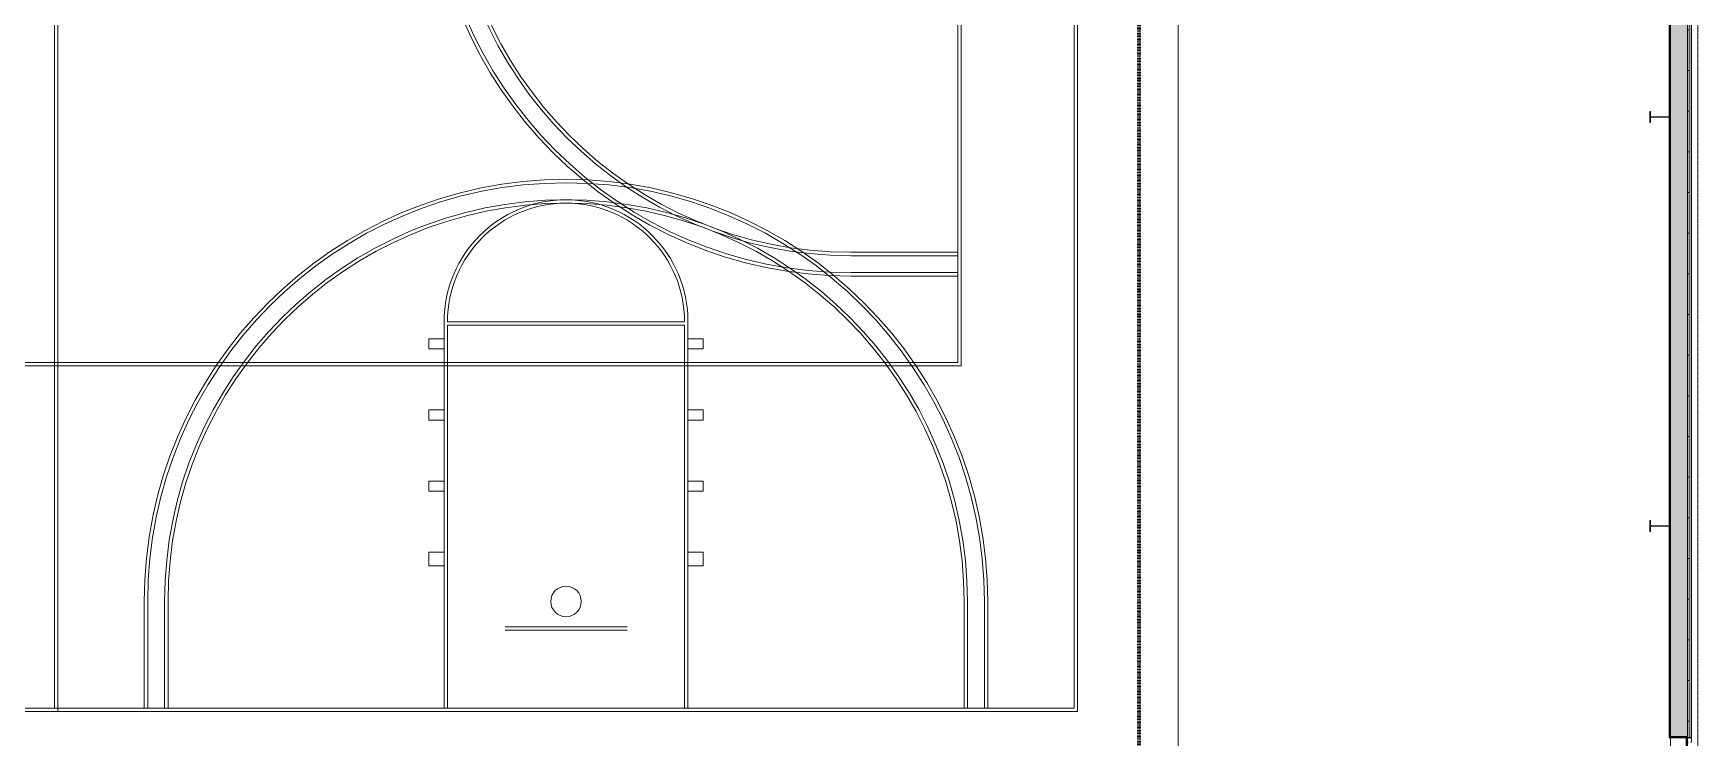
# Model space of a CAD drawing. Header units: inches. Extents: x -1442 to 59636, y -36095 to 792.
# Drawn here: x 58577 to 59560, y -22234 to -21818 of the extents above; entities that cross this region are included whole.
import ezdxf

# ---------------------------------------------------------------- set-up
doc = ezdxf.new("R2010")
doc.units = ezdxf.units.IN
doc.header["$MEASUREMENT"] = 0
doc.linetypes.add('Dash', pattern=[0.25, 0.125, -0.125])
doc.linetypes.add('Hidden', pattern=[0.28125, 0.1875, -0.09375])
for name, color, linetype, lineweight in [('A-FLOR', 192, 'Continuous', 9), ('A-FLOR-OTLN', 90, 'Continuous', 13), ('A-GENM', 13, 'Continuous', 9), ('A-GLAZ-CWMG', 51, 'Continuous', 13), ('A-PROP-SBCK', 71, 'Hidden', 9), ('A-WALL', 113, 'Continuous', 9), ('A-WALL-PATT', 111, 'Continuous', 25), ('S-BEAM', 12, 'Continuous', 9), ('S-COLS', 52, 'Continuous', 13)]:
    doc.layers.add(name, color=color, linetype=linetype, lineweight=lineweight)

# ---------------------------------------------------------------- blocks, each defined once
blk = doc.blocks.new('Rectangular Mullion - Profile_Polycarbonate_right-1987912-Egress Plan')
at = {"layer": 'A-GLAZ-CWMG'}
for p, q in [((0, 1.29), (-2.75, 1.29)), ((-2.75, 1.29), (-2.75, 0.79)), ((-2.75, 0.79), (-2.5, 0.79)), ((-2.69, 0.85), (-2.69, 1.22)), ((-2.69, 1.22), (-0.06, 1.22)), ((-2.5, 0.85), (-2.69, 0.85)), ((-2.5, 0.79), (-2.5, 0.85)), ((-0.06, 1.22), (-0.06, -1.15)), ((0, -1.21), (0, 1.29)), ((-2.5, -0.79), (-2.75, -0.79)), ((-2.75, -0.79), (-2.75, -1.21)), ((-2.75, -1.21), (0, -1.21)), ((-2.69, -1.15), (-2.69, -0.85)), ((-2.69, -0.85), (-2.5, -0.85)), ((-0.06, -1.15), (-2.69, -1.15)), ((-2.5, -0.85), (-2.5, -0.79))]:
    blk.add_line(p, q, dxfattribs=at)
blk = doc.blocks.new('Girt_Z - 10_D-1236892-Egress Plan')
at = {"layer": 'S-BEAM', "lineweight": 13}
for p, q in [((26271.39, -22347.55), (26271.39, -22233.68)), ((26280.75, -22359.55), (26280.75, -22233.68)), ((26280.82, -22359.55), (26280.82, -22233.68)), ((26281.39, -22236.43), (26281.39, -22359.55)), ((26271.39, -22359.12), (26271.39, -22347.99)), ((26280.75, -22359.55), (26271.39, -22359.55)), ((26280.82, -22359.55), (26280.75, -22359.55)), ((26281.39, -22359.55), (26280.82, -22359.55))]:
    blk.add_line(p, q, dxfattribs=at)
blk = doc.blocks.new('Path of Travel - 02 Middle-1854218-Egress Plan')
at = {"layer": 'A-GENM', "linetype": 'Dash', "lineweight": 70}
blk.add_line((8.96, 0), (1208.96, 0), dxfattribs=at)

msp = doc.modelspace()

# ---------------------------------------------------------------- hatches: boundary and pattern name
at = {"layer": 'A-WALL-PATT', "lineweight": 9}
h = msp.add_hatch(dxfattribs=at)
h.set_pattern_fill('FP_17', color=256, style=0, pattern_type=2)
h.set_pattern_definition([(0, (33272.468, 0), (0, 24), []), (90, (33272.468, 0), (-24, 1e-15), [])])
h.paths.add_polyline_path([(59554.86, -22233.68), (59554.86, -21124.3), (59553.86, -21124.3), (59553.86, -22233.68)], flags=0)
h = msp.add_hatch(dxfattribs=at)
h.set_pattern_fill('FP_14', color=256, style=0, pattern_type=2)
h.set_pattern_definition([(161.57, (33273.428, 0.96), (-7.6802237, -0.0009796), [0, -54.643, 6.067, 0]), (18.43, (33271.508, 0.96), (-7.6802237, 0.0009796), [0, -54.643, 6.067, 0]), (108.43, (33273.428, 0.96), (3.8382953, -19.20136532), [18.211, -42.499]), (71.57, (33271.508, 0.96), (3.8382953, 19.20136532), [18.211, -42.499])])
h.paths.add_polyline_path([(59545.86, -22232.93), (59553.86, -22232.93), (59553.86, -21134.3), (59543.86, -21134.3), (59543.86, -22232.93), (59545.42, -22232.93)], flags=0)
at = {"layer": 'S-COLS', "lineweight": 9}
h = msp.add_hatch(dxfattribs=at)
h.set_pattern_fill('FP_11', color=256, style=0, pattern_type=2)
h.set_pattern_definition([(45, (33272.468, 0), (-19.00703, 19.00703), []), (45, (33272.468, 28.8), (-19.00703, 19.00703), [])])
h.paths.add_polyline_path([(59531.66, -21870.8), (59532.04, -21870.8), (59532.04, -21868.35), (59532.24, -21867.87), (59532.72, -21867.67), (59542.8, -21867.67), (59543.11, -21867.72), (59543.11, -21867.31), (59542.8, -21867.44), (59532.72, -21867.44), (59532.22, -21867.19), (59532.04, -21866.76), (59532.04, -21864.31), (59531.66, -21864.31)], flags=0)

# ---------------------------------------------------------------- linework, layer by layer
at = {"layer": 'A-FLOR', "lineweight": 13}
msp.add_line((59253.3, -22266.3), (59253.3, -21385.2), dxfattribs=at)
at = {"layer": 'A-FLOR-OTLN'}
for p, q in [((58589.86, -21208.3), (58589.86, -22216.3)), ((58591.86, -21206.3), (58591.86, -22218.3)), ((59191.86, -21208.3), (59191.86, -22216.3)), ((59193.86, -21206.3), (59193.86, -22218.3)), ((59125.08, -22014.3), (59125.08, -21410.3)), ((59123.08, -22012.3), (59123.08, -21412.3)), ((59060.08, -21947.3), (59123.08, -21947.3)), ((59060.08, -21949.3), (59123.08, -21949.3)), ((59060.08, -21959.3), (59123.08, -21959.3)), ((59060.08, -21961.3), (59123.08, -21961.3)), ((58819.86, -21988.3), (58819.86, -22216.3)), ((58961.86, -21988.3), (58821.86, -21988.3)), ((58961.86, -21990.3), (58821.86, -21990.3)), ((58821.86, -21990.3), (58821.86, -22216.3)), ((58961.86, -21990.3), (58961.86, -22216.3)), ((58963.86, -21988.3), (58963.86, -22216.3)), ((58810.86, -21998.3), (58810.86, -22004.3)), ((58819.86, -21998.3), (58810.86, -21998.3)), ((58963.86, -21998.3), (58972.86, -21998.3)), ((58972.86, -21998.3), (58972.86, -22004.3)), ((58819.86, -22004.3), (58810.86, -22004.3)), ((58963.86, -22004.3), (58972.86, -22004.3)), ((57993.08, -22014.3), (59125.08, -22014.3)), ((57995.08, -22012.3), (59123.08, -22012.3)), ((58810.86, -22040.3), (58810.86, -22046.3)), ((58819.86, -22040.3), (58810.86, -22040.3)), ((58963.86, -22040.3), (58972.86, -22040.3)), ((58972.86, -22040.3), (58972.86, -22046.3)), ((58819.86, -22046.3), (58810.86, -22046.3)), ((58963.86, -22046.3), (58972.86, -22046.3)), ((58810.86, -22082.3), (58810.86, -22088.3)), ((58819.86, -22082.3), (58810.86, -22082.3)), ((58819.86, -22088.3), (58810.86, -22088.3)), ((58963.86, -22082.3), (58972.86, -22082.3)), ((58963.86, -22088.3), (58972.86, -22088.3)), ((58972.86, -22082.3), (58972.86, -22088.3)), ((58810.86, -22124.3), (58810.86, -22132.3)), ((58819.86, -22124.3), (58810.86, -22124.3)), ((58963.86, -22124.3), (58972.86, -22124.3)), ((58972.86, -22124.3), (58972.86, -22132.3)), ((58819.86, -22132.3), (58810.86, -22132.3)), ((58963.86, -22132.3), (58972.86, -22132.3)), ((58642.86, -22153.3), (58642.86, -22216.3)), ((58644.86, -22153.3), (58644.86, -22216.3)), ((58654.86, -22153.3), (58654.86, -22216.3)), ((58656.86, -22153.3), (58656.86, -22216.3)), ((59126.86, -22153.3), (59126.86, -22216.3)), ((59128.86, -22153.3), (59128.86, -22216.3)), ((59138.86, -22153.3), (59138.86, -22216.3)), ((59140.86, -22153.3), (59140.86, -22216.3)), ((58927.86, -22168.3), (58855.86, -22168.3)), ((58927.86, -22170.3), (58855.86, -22170.3)), ((57926.3, -22216.3), (59191.86, -22216.3)), ((57924.3, -22218.3), (59193.86, -22218.3))]:
    msp.add_line(p, q, dxfattribs=at)
msp.add_circle((58891.86, -22153.3), 9, dxfattribs=at)
for centre, radius, start, end in [((59060.08, -21712.3), 249, 180, 270), ((59060.08, -21712.3), 247, 180, 270), ((59060.08, -21712.3), 237, 180, 270), ((59060.08, -21712.3), 235, 180, 270), ((58891.86, -22153.3), 249, 90, 180), ((58891.86, -22153.3), 247, 90, 180), ((58891.86, -22153.3), 249, 0, 90), ((58891.86, -22153.3), 247, 0, 90), ((58891.86, -22153.3), 237, 90, 180), ((58891.86, -22153.3), 235, 90, 180), ((58891.86, -21988.3), 72, 0, 180), ((58891.86, -21988.3), 70, 360, 180), ((58891.86, -22153.3), 237, 0, 90), ((58891.86, -22153.3), 235, 0, 90)]:
    msp.add_arc(centre, radius, start, end, dxfattribs=at)
at = {"layer": 'A-PROP-SBCK', "lineweight": 13}
msp.add_line((59559.98, -20555.02), (59559.98, -23033.98), dxfattribs=at)
at = {"layer": 'A-WALL'}
for p, q in [((59553.86, -22233.68), (59553.86, -21124.3)), ((59554.86, -22233.68), (59554.86, -21123.3)), ((59543.86, -22232.93), (59543.86, -21134.3)), ((59543.86, -22232.93), (59553.86, -22232.93))]:
    msp.add_line(p, q, dxfattribs=at)
at = {"layer": 'A-WALL', "lineweight": 25}
for p, q in [((59556.36, -22233.68), (59556.36, -21121.8)), ((59543.11, -21135.05), (59543.11, -22233.68)), ((59543.11, -22233.68), (59556.36, -22233.68))]:
    msp.add_line(p, q, dxfattribs=at)
at = {"layer": 'S-COLS', "lineweight": 15}
for p, q in [((59532.04, -21864.31), (59531.66, -21864.31)), ((59531.66, -21864.31), (59531.66, -21870.8)), ((59531.66, -21870.8), (59532.04, -21870.8)), ((59532.04, -21866.76), (59532.04, -21864.31)), ((59532.04, -21870.8), (59532.04, -21868.35)), ((59542.8, -21867.44), (59532.72, -21867.44)), ((59532.72, -21867.67), (59542.8, -21867.67)), ((59543.86, -21864.31), (59543.48, -21864.31)), ((59543.48, -21864.31), (59543.48, -21866.76)), ((59543.48, -21868.35), (59543.48, -21870.8)), ((59543.48, -21870.8), (59543.86, -21870.8)), ((59543.86, -21870.8), (59543.86, -21864.31)), ((59532.04, -22105.56), (59531.66, -22105.56)), ((59531.66, -22105.56), (59531.66, -22112.05)), ((59532.04, -22108.01), (59532.04, -22105.56)), ((59532.04, -22112.05), (59532.04, -22109.6)), ((59542.8, -22108.69), (59532.72, -22108.69)), ((59532.72, -22108.92), (59542.8, -22108.92)), ((59543.86, -22105.56), (59543.48, -22105.56)), ((59543.48, -22105.56), (59543.48, -22108.01)), ((59543.48, -22109.6), (59543.48, -22112.05)), ((59543.86, -22112.05), (59543.86, -22105.56)), ((59531.66, -22112.05), (59532.04, -22112.05)), ((59543.48, -22112.05), (59543.86, -22112.05))]:
    msp.add_line(p, q, dxfattribs=at)
for centre, start, end in [((59532.72, -21866.76), 180, 270), ((59532.72, -21868.35), 90, 180), ((59542.8, -21866.76), 270, 0), ((59542.8, -21868.35), 0, 90), ((59532.72, -22108.01), 180, 270), ((59532.72, -22109.6), 90, 180), ((59542.8, -22108.01), 270, 0), ((59542.8, -22109.6), 0, 90)]:
    msp.add_arc(centre, 0.683, start, end, dxfattribs=at)

# ---------------------------------------------------------------- block references
at = {"layer": 'A-GENM', "lineweight": 13, "rotation": 90}
msp.add_blockref('Path of Travel - 02 Middle-1854218-Egress Plan', (59230.3, -22312.37), dxfattribs=at)
at = {"layer": 'A-GLAZ-CWMG', "rotation": 90.00000000000422}
msp.add_blockref('Rectangular Mullion - Profile_Polycarbonate_right-1987912-Egress Plan', (59555.15, -22233.68), dxfattribs=at)
at = {"layer": 'S-BEAM', "lineweight": 13}
msp.add_blockref('Girt_Z - 10_D-1236892-Egress Plan', (33272.47, 0), dxfattribs=at)

doc.saveas('drawing.dxf')
